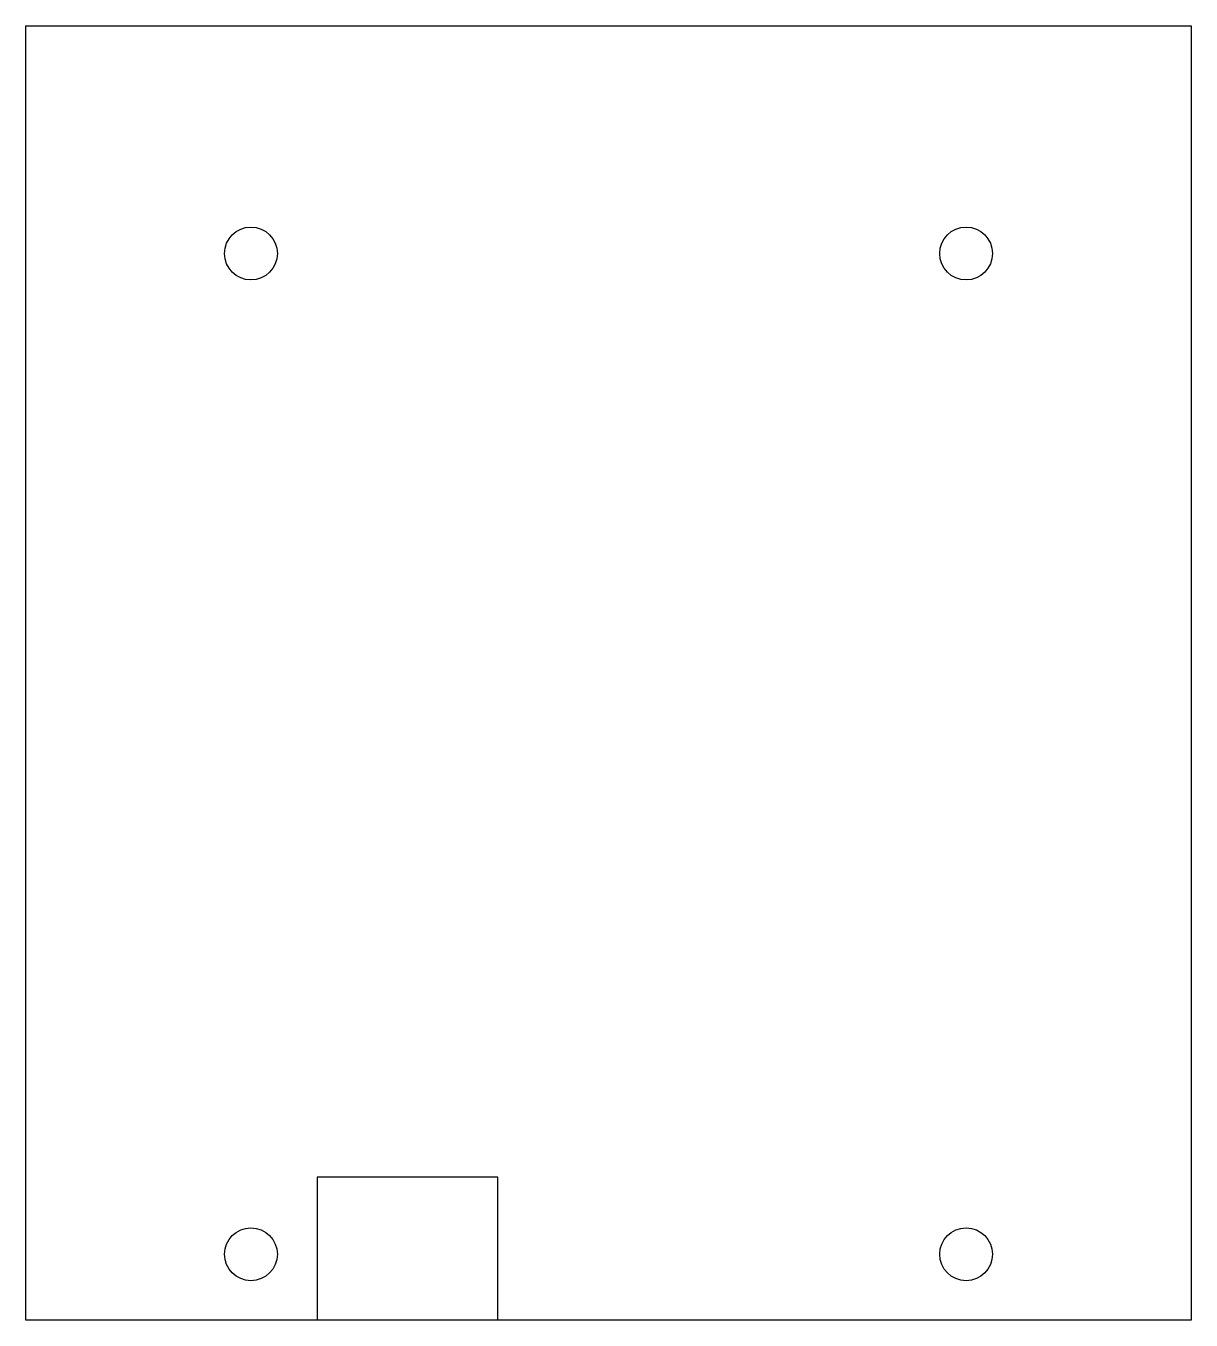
# Model space of a CAD drawing. Header units: inches. Extents: x -1.42 to 1.42, y 4.72 to 7.87.
import ezdxf

# ---------------------------------------------------------------- set-up
doc = ezdxf.new("R2010")
doc.units = ezdxf.units.IN
doc.layers.get('0').update_dxf_attribs({"linetype": 'CONTINUOUS'})

msp = doc.modelspace()

# ---------------------------------------------------------------- linework, layer by layer
for p, q in [((-0.7087, 5.0724), (-0.7087, 4.7244)), ((-0.2693, 5.0724), (-0.7087, 5.0724)), ((-0.2693, 4.7244), (-0.2693, 5.0724))]:
    msp.add_line(p, q)
msp.add_lwpolyline([(-1.4173, 7.874), (1.4173, 7.874), (1.4173, 4.7244), (-1.4173, 4.7244)], close=True)
for centre in [(-0.8698, 7.3201), (0.8699, 7.3201), (-0.8698, 4.8846), (0.8699, 4.8846)]:
    msp.add_circle(centre, 0.0642)

doc.saveas('drawing.dxf')
